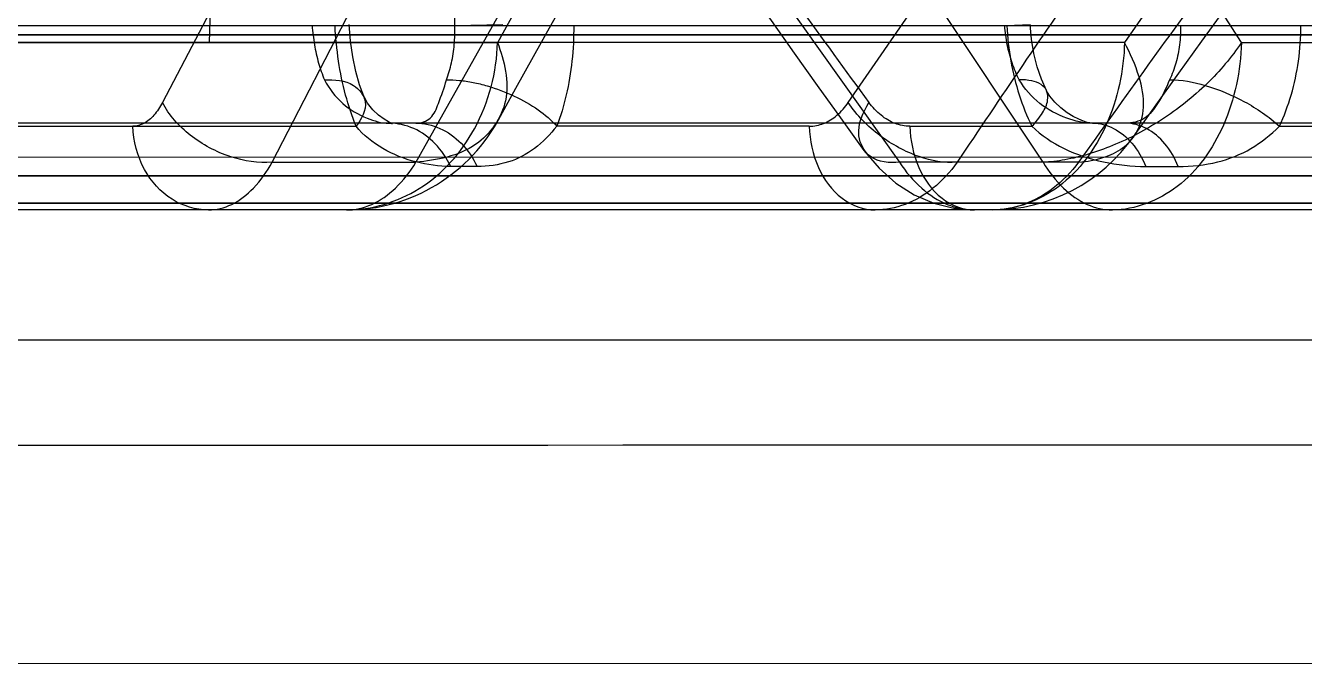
# Model space of a CAD drawing. Header units: millimetres. Extents: x 1236 to 1656, y -100 to 494.
# Drawn here: x 1489.602 to 1490.488, y 392.736 to 393.178 of the extents above; entities that cross this region are included whole.
import ezdxf

# ---------------------------------------------------------------- set-up
doc = ezdxf.new("R2010")
doc.units = ezdxf.units.MM
doc.header["$LTSCALE"] = 0.1

msp = doc.modelspace()

# ---------------------------------------------------------------- linework, layer by layer
for p, q in [((1489.74891, 393.77496), (1489.72933, 393.16651)), ((1489.89935, 393.17824), (1489.8972, 393.46146)), ((1489.92906, 393.16652), (1490.00212, 393.30031)), ((1490.35749, 393.30032), (1490.44382, 393.1665)), ((1490.45664, 393.3003), (1490.3629, 393.16656)), ((1489.76702, 393.25889), (1489.69699, 393.12507)), ((1490.1718, 393.12507), (1490.26428, 393.25889)), ((1489.77296, 393.08364), (1489.84197, 393.21746)), ((1489.94763, 393.21746), (1489.87247, 393.08364)), ((1490.11199, 393.21746), (1490.20717, 393.08364)), ((1490.30659, 393.08364), (1490.2176, 393.21746)), ((1512.25767, 393.17183), (1474.62074, 393.17183)), ((1474.82505, 393.17824), (1492.3882, 393.17824)), ((1475.00806, 393.17819), (1491.32287, 393.1782)), ((1476.60823, 393.17177), (1505.5604, 393.17178)), ((1489.89935, 393.17824), (1489.93257, 393.17902)), ((1490.28152, 393.17824), (1490.29765, 393.17906)), ((1489.41613, 393.16651), (1489.92906, 393.16652)), ((1489.72933, 393.16651), (1489.53954, 393.16655)), ((1490.3629, 393.16656), (1489.72933, 393.16651)), ((1490.44382, 393.1665), (1491.53076, 393.16651)), ((1492.32499, 393.11069), (1474.81359, 393.11069)), ((1489.14627, 393.10859), (1489.83101, 393.10859)), ((1490.14479, 393.10859), (1489.97002, 393.10859)), ((1490.21441, 393.10859), (1490.29889, 393.10859)), ((1490.4702, 393.10859), (1491.84797, 393.10859)), ((1486.8763, 393.08627), (1491.19249, 393.08769)), ((1489.77296, 393.08364), (1489.87247, 393.08364)), ((1490.33125, 393.08364), (1490.20717, 393.08364)), ((1493.34312, 393.07438), (1485.44503, 393.07438)), ((1486.82475, 393.07433), (1493.34328, 393.07424)), ((1489.91482, 393.08068), (1489.89657, 393.08068)), ((1490.3778, 393.08068), (1490.40024, 393.08068)), ((1493.43914, 393.05549), (1485.44375, 393.05546)), ((1485.44387, 393.05542), (1493.43867, 393.05545)), ((1492.20699, 393.05068), (1489.17752, 393.05068)), ((1501.43941, 392.96068), (1485.43905, 392.96068)), ((1489.73958, 392.88777), (1489.25662, 392.88778)), ((1489.89221, 392.88779), (1489.73958, 392.88777)), ((1489.96388, 392.8878), (1489.89221, 392.88779)), ((1490.0157, 392.88781), (1489.96388, 392.8878)), ((1490.30871, 392.88789), (1490.0157, 392.88781)), ((1493.43916, 392.73622), (1486.55598, 392.73732))]:
    msp.add_line(p, q)
for points in [[(1489.92962, 393.11305), (1489.94168, 393.13499), (1489.95383, 393.15692), (1489.96609, 393.17885), (1489.97846, 393.20077), (1489.99093, 393.22268), (1490.0035, 393.24459)], [(1490.36927, 393.10131), (1490.38489, 393.12331), (1490.40061, 393.14533), (1490.41644, 393.16737), (1490.43237, 393.18942), (1490.44841, 393.21148), (1490.46455, 393.23357)], [(1490.08679, 393.22668), (1490.10253, 393.20417), (1490.11836, 393.18168), (1490.13429, 393.15922), (1490.15031, 393.13677), (1490.16643, 393.11433), (1490.18264, 393.09192)], [(1489.83643, 393.12933), (1489.83351, 393.13731), (1489.83088, 393.1465), (1489.8287, 393.15664), (1489.8271, 393.16754), (1489.82618, 393.17902)], [(1490.30893, 393.13344), (1490.30553, 393.14106), (1490.30257, 393.14966), (1490.30021, 393.15898), (1490.29855, 393.16886), (1490.29765, 393.17907)], [(1489.8539, 393.11069), (1489.85566, 393.11058), (1489.85617, 393.11049), (1489.85544, 393.11074), (1489.85353, 393.1116), (1489.85041, 393.11343), (1489.84658, 393.11627), (1489.84258, 393.12004), (1489.83896, 393.12453), (1489.83659, 393.12892)], [(1490.34097, 393.11069), (1490.34023, 393.11072), (1490.33896, 393.11089), (1490.33707, 393.1113), (1490.3345, 393.1121), (1490.33135, 393.11338), (1490.32756, 393.11531), (1490.32335, 393.11795), (1490.31901, 393.12125), (1490.31478, 393.12524), (1490.31141, 393.1293), (1490.30907, 393.13314)], [(1490.18265, 393.0919), (1490.19306, 393.07957), (1490.20474, 393.06931), (1490.21748, 393.06122), (1490.23099, 393.05538), (1490.24492, 393.05187), (1490.2591, 393.05068)]]:
    msp.add_lwpolyline(points)
for centre, radius, start, end in [((1497.0905, 398.20412), 8.57134, 215.236273, 216.339015), ((1498.31613, 387.68514), 9.70841, 145.260417, 146.215996), ((1498.54012, 387.27136), 10.05823, 143.760102, 144.699617), ((1489.82437, 393.17069), 0.12, 270, 332.57748), ((1490.27135, 393.17069), 0.12, 270.00001, 324.91646)]:
    msp.add_arc(centre, radius, start, end)
for points, knots in [([(1489.8006, 393.17824), (1489.80092, 393.17381), (1489.80197, 393.16509), (1489.80481, 393.1525), (1489.80758, 393.14451), (1489.80918, 393.14072)], [0, 0, 0, 0, 0.344888, 0.680874, 1, 1, 1, 1]), ([(1489.83101, 393.10859), (1489.82816, 393.11563), (1489.82327, 393.13048), (1489.81845, 393.15385), (1489.81688, 393.17003), (1489.81649, 393.17824)], [0, 0, 0, 0, 0.318759, 0.654679, 1, 1, 1, 1]), ([(1489.89362, 393.14072), (1489.89505, 393.14451), (1489.89737, 393.15252), (1489.89927, 393.16513), (1489.89951, 393.17383), (1489.89938, 393.17824)], [0, 0, 0, 0, 0.318333, 0.652846, 1, 1, 1, 1]), ([(1489.98169, 393.17824), (1489.98176, 393.17006), (1489.981, 393.15391), (1489.97712, 393.13052), (1489.97269, 393.11563), (1489.97002, 393.10859)], [0, 0, 0, 0, 0.345864, 0.68154, 1, 1, 1, 1]), ([(1490.29013, 393.14072), (1490.28821, 393.14447), (1490.28489, 393.15242), (1490.28154, 393.16504), (1490.28039, 393.1738), (1490.28008, 393.17824)], [0, 0, 0, 0, 0.323753, 0.658057, 1, 1, 1, 1]), ([(1490.28152, 393.17824), (1490.28191, 393.17003), (1490.28373, 393.15378), (1490.28952, 393.13034), (1490.29543, 393.11556), (1490.29889, 393.10859)], [0, 0, 0, 0, 0.341649, 0.676915, 1, 1, 1, 1]), ([(1490.40178, 393.17825), (1490.40187, 393.17383), (1490.40142, 393.16508), (1490.39888, 393.15243), (1490.39594, 393.14446), (1490.39417, 393.14072)], [0, 0, 0, 0, 0.343412, 0.678144, 1, 1, 1, 1]), ([(1490.4702, 393.10859), (1490.47348, 393.11556), (1490.47903, 393.13034), (1490.48402, 393.1538), (1490.48511, 393.17004), (1490.48511, 393.17824)], [0, 0, 0, 0, 0.32203, 0.656982, 1, 1, 1, 1]), ([(1489.82437, 393.05068), (1489.84184, 393.05068), (1489.87879, 393.06193), (1489.91814, 393.10619), (1489.92837, 393.146), (1489.92898, 393.16658)], [0, 0, 0, 0, 0.307213, 0.638071, 1, 1, 1, 1]), ([(1489.92898, 393.16658), (1489.93353, 393.15379), (1489.94064, 393.12677), (1489.91466, 393.08989), (1489.88682, 393.08513), (1489.87247, 393.08364)], [0, 0, 0, 0, 0.338256, 0.640826, 1, 1, 1, 1]), ([(1490.36301, 393.16664), (1490.36251, 393.14713), (1490.35453, 393.10948), (1490.32228, 393.06402), (1490.28763, 393.05068), (1490.27135, 393.05068)], [0, 0, 0, 0, 0.363349, 0.696932, 1, 1, 1, 1]), ([(1490.4439, 393.1665), (1490.44339, 393.14702), (1490.43565, 393.10962), (1490.40451, 393.06424), (1490.37054, 393.05068), (1490.35466, 393.05068)], [0, 0, 0, 0, 0.367069, 0.700881, 1, 1, 1, 1]), ([(1490.4439, 393.1665), (1490.43711, 393.1562), (1490.42016, 393.13647), (1490.38978, 393.11244), (1490.36648, 393.10004), (1490.35466, 393.09519)], [0, 0, 0, 0, 0.319938, 0.668637, 1, 1, 1, 1]), ([(1490.37104, 393.10408), (1490.37414, 393.10941), (1490.37773, 393.1228), (1490.37344, 393.14465), (1490.36695, 393.15897), (1490.36301, 393.16664)], [0, 0, 0, 0, 0.282287, 0.605258, 1, 1, 1, 1]), ([(1489.80918, 393.14072), (1489.8124, 393.13463), (1489.82067, 393.12349), (1489.83707, 393.11415), (1489.84861, 393.1107), (1489.85381, 393.11069)], [0, 0, 0, 0, 0.369949, 0.720987, 1, 1, 1, 1]), ([(1489.8092, 393.14074), (1489.81599, 393.14082), (1489.82826, 393.14042), (1489.84107, 393.12458), (1489.83469, 393.11338), (1489.83101, 393.10859)], [0, 0, 0, 0, 0.389131, 0.653927, 1, 1, 1, 1]), ([(1489.87247, 393.11069), (1489.87599, 393.1107), (1489.88398, 393.11329), (1489.88871, 393.12642), (1489.89212, 393.13516), (1489.89362, 393.14072)], [0, 0, 0, 0, 0.267772, 0.561721, 1, 1, 1, 1]), ([(1489.89361, 393.14074), (1489.89659, 393.14078), (1489.90278, 393.14047), (1489.91224, 393.13903), (1489.91863, 393.13747), (1489.92188, 393.13653)], [0, 0, 0, 0, 0.311865, 0.646612, 1, 1, 1, 1]), ([(1489.92188, 393.13653), (1489.92824, 393.13469), (1489.94049, 393.13005), (1489.95685, 393.12075), (1489.96623, 393.11286), (1489.97002, 393.10859)], [0, 0, 0, 0, 0.352958, 0.695575, 1, 1, 1, 1]), ([(1490.34083, 393.11069), (1490.33477, 393.1107), (1490.32175, 393.11387), (1490.30343, 393.12335), (1490.29386, 393.13453), (1490.29013, 393.14072)], [0, 0, 0, 0, 0.297639, 0.64487, 1, 1, 1, 1]), ([(1490.30893, 393.13343), (1490.30811, 393.13506), (1490.30507, 393.13815), (1490.29829, 393.14044), (1490.29306, 393.14078), (1490.29015, 393.14074)], [0, 0, 0, 0, 0.259662, 0.585232, 1, 1, 1, 1]), ([(1490.39417, 393.14072), (1490.392, 393.13501), (1490.38725, 393.1256), (1490.3779, 393.11282), (1490.36825, 393.11069), (1490.36368, 393.11069)], [0, 0, 0, 0, 0.401586, 0.699041, 1, 1, 1, 1]), ([(1490.39415, 393.14074), (1490.40252, 393.14085), (1490.42062, 393.13729), (1490.44646, 393.12639), (1490.46296, 393.1153), (1490.4702, 393.10859)], [0, 0, 0, 0, 0.2989, 0.64739, 1, 1, 1, 1]), ([(1490.29889, 393.10859), (1490.30166, 393.11146), (1490.30619, 393.11696), (1490.31035, 393.12558), (1490.30997, 393.13137), (1490.30893, 393.13343)], [0, 0, 0, 0, 0.425479, 0.754852, 1, 1, 1, 1]), ([(1489.69699, 393.12507), (1489.69537, 393.12189), (1489.69181, 393.11629), (1489.68478, 393.11016), (1489.67916, 393.10859), (1489.67657, 393.10859)], [0, 0, 0, 0, 0.390354, 0.716941, 1, 1, 1, 1]), ([(1489.77296, 393.08364), (1489.76334, 393.0829), (1489.74277, 393.08624), (1489.71582, 393.10051), (1489.70144, 393.1162), (1489.69699, 393.12507)], [0, 0, 0, 0, 0.320141, 0.670735, 1, 1, 1, 1]), ([(1490.14479, 393.10859), (1490.14816, 393.10859), (1490.1552, 393.11001), (1490.16459, 393.11597), (1490.16958, 393.12179), (1490.1718, 393.12507)], [0, 0, 0, 0, 0.308477, 0.637713, 1, 1, 1, 1]), ([(1490.24708, 393.08364), (1490.23829, 393.08286), (1490.21892, 393.08668), (1490.19271, 393.10104), (1490.17755, 393.11614), (1490.1718, 393.12507)], [0, 0, 0, 0, 0.297344, 0.64225, 1, 1, 1, 1]), ([(1490.20717, 393.08364), (1490.20042, 393.08307), (1490.18637, 393.08393), (1490.17562, 393.10462), (1490.18198, 393.11819), (1490.18607, 393.12507)], [0, 0, 0, 0, 0.33339, 0.605782, 1, 1, 1, 1]), ([(1490.21441, 393.10859), (1490.21093, 393.10859), (1490.20366, 393.11002), (1490.19384, 393.11595), (1490.18849, 393.12178), (1490.18607, 393.12507)], [0, 0, 0, 0, 0.308552, 0.638575, 1, 1, 1, 1]), ([(1489.89657, 393.08068), (1489.89383, 393.08648), (1489.88675, 393.09702), (1489.87168, 393.10801), (1489.85971, 393.11069), (1489.8539, 393.11069)], [0, 0, 0, 0, 0.351319, 0.681437, 1, 1, 1, 1]), ([(1489.87237, 393.11069), (1489.87804, 393.11069), (1489.88983, 393.10809), (1489.90491, 393.0972), (1489.91204, 393.08658), (1489.91482, 393.08068)], [0, 0, 0, 0, 0.311736, 0.641355, 1, 1, 1, 1]), ([(1490.34093, 393.11069), (1490.34589, 393.11069), (1490.35644, 393.10793), (1490.36947, 393.09685), (1490.37543, 393.08648), (1490.3778, 393.08068)], [0, 0, 0, 0, 0.297007, 0.625128, 1, 1, 1, 1]), ([(1490.40024, 393.08068), (1490.39793, 393.08637), (1490.3921, 393.09663), (1490.37927, 393.10783), (1490.36866, 393.11069), (1490.36363, 393.11069)], [0, 0, 0, 0, 0.368858, 0.69775, 1, 1, 1, 1]), ([(1489.72877, 393.05068), (1489.72007, 393.05068), (1489.70164, 393.05629), (1489.68199, 393.0784), (1489.67688, 393.0983), (1489.67657, 393.10859)], [0, 0, 0, 0, 0.306295, 0.637604, 1, 1, 1, 1]), ([(1489.89657, 393.08068), (1489.88846, 393.08084), (1489.87208, 393.083), (1489.84915, 393.09197), (1489.83611, 393.10239), (1489.83101, 393.10859)], [0, 0, 0, 0, 0.332847, 0.670493, 1, 1, 1, 1]), ([(1489.97002, 393.10859), (1489.96536, 393.10299), (1489.95575, 393.09261), (1489.93641, 393.0825), (1489.92218, 393.08083), (1489.91482, 393.08068)], [0, 0, 0, 0, 0.340965, 0.655111, 1, 1, 1, 1]), ([(1490.14479, 393.10859), (1490.14504, 393.09886), (1490.14904, 393.08008), (1490.16509, 393.05737), (1490.18238, 393.05068), (1490.1905, 393.05068)], [0, 0, 0, 0, 0.363049, 0.697021, 1, 1, 1, 1]), ([(1490.21441, 393.10859), (1490.21468, 393.09887), (1490.21854, 393.08017), (1490.23415, 393.05747), (1490.25119, 393.05068), (1490.25916, 393.05068)], [0, 0, 0, 0, 0.365853, 0.700112, 1, 1, 1, 1]), ([(1490.29889, 393.10859), (1490.30531, 393.10226), (1490.32118, 393.09177), (1490.34846, 393.08289), (1490.36796, 393.08084), (1490.3778, 393.08068)], [0, 0, 0, 0, 0.316708, 0.654205, 1, 1, 1, 1]), ([(1490.33125, 393.08364), (1490.33713, 393.08426), (1490.34781, 393.08612), (1490.36215, 393.09261), (1490.3687, 393.10003), (1490.37104, 393.10408)], [0, 0, 0, 0, 0.382133, 0.69703, 1, 1, 1, 1]), ([(1490.40024, 393.08068), (1490.40941, 393.08083), (1490.42693, 393.08251), (1490.45126, 393.0921), (1490.46423, 393.10277), (1490.4702, 393.10859)], [0, 0, 0, 0, 0.356165, 0.676439, 1, 1, 1, 1]), ([(1490.35466, 393.09519), (1490.34918, 393.09294), (1490.33834, 393.08907), (1490.32223, 393.08517), (1490.31166, 393.08389), (1490.30659, 393.08364)], [0, 0, 0, 0, 0.35832, 0.693698, 1, 1, 1, 1]), ([(1489.72877, 393.05068), (1489.73431, 393.05068), (1489.7462, 393.05371), (1489.7615, 393.06587), (1489.76936, 393.07719), (1489.77296, 393.08364)], [0, 0, 0, 0, 0.288974, 0.614602, 1, 1, 1, 1]), ([(1489.82437, 393.05068), (1489.83034, 393.05068), (1489.84304, 393.05363), (1489.85972, 393.06569), (1489.86849, 393.07714), (1489.87247, 393.08364)], [0, 0, 0, 0, 0.295358, 0.622842, 1, 1, 1, 1]), ([(1490.24708, 393.08364), (1490.24233, 393.07701), (1490.23173, 393.06531), (1490.21207, 393.05347), (1490.19752, 393.05068), (1490.1905, 393.05068)], [0, 0, 0, 0, 0.361187, 0.68941, 1, 1, 1, 1]), ([(1490.20717, 393.08364), (1490.21155, 393.07708), (1490.22121, 393.06554), (1490.23924, 393.05358), (1490.25274, 393.05068), (1490.25916, 393.05068)], [0, 0, 0, 0, 0.370816, 0.698281, 1, 1, 1, 1]), ([(1490.33125, 393.08364), (1490.32616, 393.07697), (1490.31477, 393.06519), (1490.29398, 393.05343), (1490.27872, 393.05068), (1490.27135, 393.05068)], [0, 0, 0, 0, 0.356813, 0.68664, 1, 1, 1, 1]), ([(1490.30659, 393.08364), (1490.31058, 393.07714), (1490.31933, 393.06569), (1490.336, 393.05363), (1490.3487, 393.05068), (1490.35466, 393.05068)], [0, 0, 0, 0, 0.37724, 0.704717, 1, 1, 1, 1]), ([(1492.65074, 392.88568), (1492.45516, 392.88577), (1492.06414, 392.88639), (1491.47808, 392.8875), (1490.89298, 392.88804), (1490.50332, 392.88795), (1490.30871, 392.88789)], [0, 0, 0, 0, 0.250532, 0.500868, 0.750713, 1, 1, 1, 1])]:
    msp.add_open_spline(points, degree=3, knots=knots)

doc.saveas('drawing.dxf')
